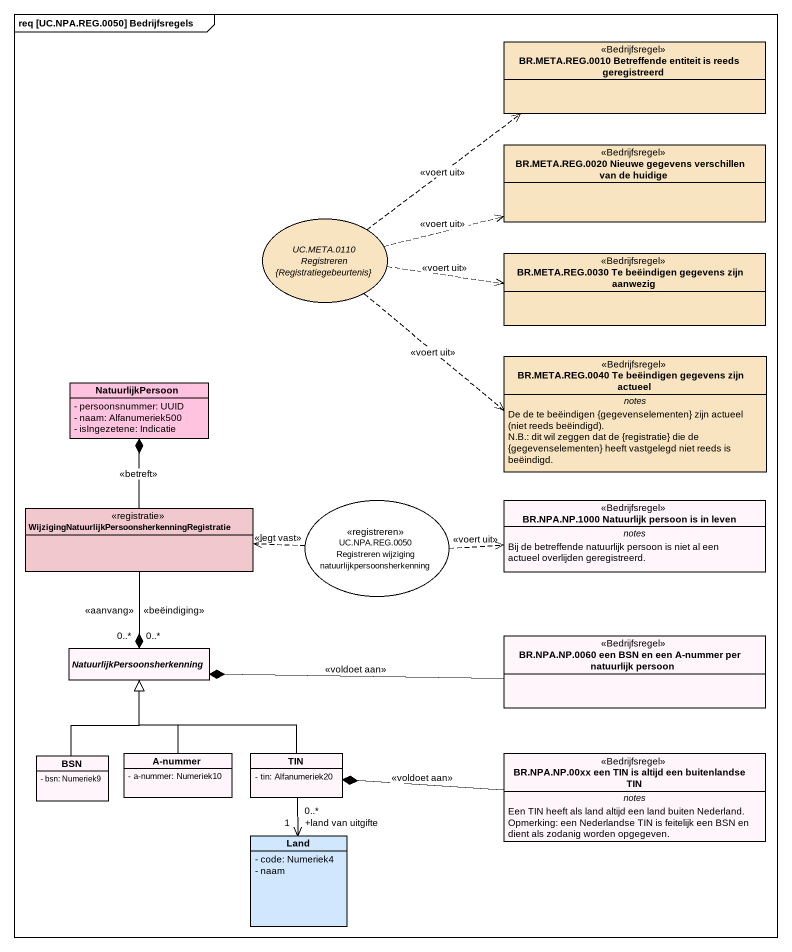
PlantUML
@startuml
mainframe req [UC.NPA.REG.0050] Bedrijfsregels
allowmixing
hide circle
hide empty members
skinparam classAttributeIconSize 0
class "BR.META.REG.0010 Betreffende entiteit is reeds geregistreerd" as BR_META_REG_0010 <<Bedrijfsregel>> #F8E4C0
class "BR.META.REG.0020 Nieuwe gegevens verschillen van de huidige" as BR_META_REG_0020_Nieuwe <<Bedrijfsregel>> #F8E4C0
usecase "UC.META.0110 Registreren {Registratiegebeurtenis}" as UC_META_0110_Registreren #F8E4C0
class "BR.META.REG.0030 Te beëindigen gegevens zijn aanwezig" as BR_META_REG_0030_Te <<Bedrijfsregel>> #F8E4C0
class "BR.META.REG.0040 Te beëindigen gegevens zijn actueel" as BR_META_REG_0040_Te <<Bedrijfsregel>> #F8E4C0 {
  -- notes --
  {field} De de te beëindigen {gegevenselementen} zijn actueel (niet reeds beëindigd).
  N.B.: dit wil zeggen dat de {registratie} die de {gegevenselementen} heeft vastgelegd niet reeds is beëindigd.
}
class NatuurlijkPersoon #FFC3DF {
  - persoonsnummer: UUID
  - naam: Alfanumeriek500
  - isIngezetene: Indicatie
}
class "WijzigingNatuurlijkPersoonsherkenningRegistratie" as WijzigingNatuurlijkPersoonsh <<registratie>> #F0C8CD
usecase "UC.NPA.REG.0050 Registreren wijziging natuurlijkpersoonsherkenning" as UC_NPA_REG_0050_Registreren <<registreren>>
class "BR.NPA.NP.1000 Natuurlijk persoon is in leven" as BR_NPA_NP_1000_Natuurlijk <<Bedrijfsregel>> #FFF5FA {
  -- notes --
  Bij de betreffende natuurlijk persoon is niet al een actueel overlijden geregistreerd.
}
abstract class NatuurlijkPersoonsherkenning #FFF5FA
class "BR.NPA.NP.0060 een BSN en een A-nummer per natuurlijk persoon" as BR_NPA_NP_0060_een_BSN_en <<Bedrijfsregel>> #FFF5FA
class BSN #FFF5FA {
  - bsn: Numeriek9
}
class "A-nummer" as A_nummer #FFF5FA {
  - a-nummer: Numeriek10
}
class TIN #FFF5FA {
  - tin: Alfanumeriek20
}
class "BR.NPA.NP.00xx een TIN is altijd een buitenlandse TIN" as BR_NPA_NP_00xx_een_TIN_is <<Bedrijfsregel>> #FFF5FA {
  -- notes --
  Een TIN heeft als land altijd een land buiten Nederland.
  Opmerking: een Nederlandse TIN is feitelijk een BSN en dient als zodanig worden opgegeven.
}
class Land #D0E7FE {
  - code: Numeriek4
  - naam
}
UC_META_0110_Registreren .right.> BR_META_REG_0010 : <<voert uit>>
UC_META_0110_Registreren .right.> BR_META_REG_0020_Nieuwe : <<voert uit>>
UC_META_0110_Registreren .right.> BR_META_REG_0030_Te : <<voert uit>>
UC_META_0110_Registreren .right.> BR_META_REG_0040_Te : <<voert uit>>
WijzigingNatuurlijkPersoonsh -up-* NatuurlijkPersoon : <<betreft>>
WijzigingNatuurlijkPersoonsh --* "0..*" NatuurlijkPersoonsherkenning : <<beëindiging>>
WijzigingNatuurlijkPersoonsh --* "0..*" NatuurlijkPersoonsherkenning : <<aanvang>>
UC_NPA_REG_0050_Registreren .left.> WijzigingNatuurlijkPersoonsh : <<legt vast>>
UC_NPA_REG_0050_Registreren .right.> BR_NPA_NP_1000_Natuurlijk : <<voert uit>>
BR_NPA_NP_0060_een_BSN_en -left-* NatuurlijkPersoonsherkenning : <<voldoet aan>>
BSN -up-|> NatuurlijkPersoonsherkenning
A_nummer -up-|> NatuurlijkPersoonsherkenning
TIN -up-|> NatuurlijkPersoonsherkenning
TIN "0..*" --> "+land van uitgifte\n1" Land
BR_NPA_NP_00xx_een_TIN_is -left-* TIN : <<voldoet aan>>
@enduml
